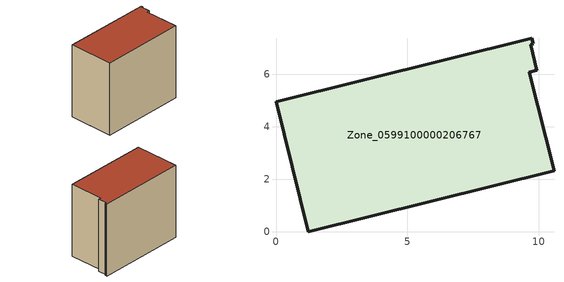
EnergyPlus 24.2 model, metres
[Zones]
Zone_0599100000206767
 floor ground (C_G): 0,4.94 9.74,7.36 9.79,7.15 9.69,7.12 9.93,6.14 9.64,6.07 10.58,2.32 1.23,0 z0
 wall outside (C_F): 1.23,0 10.58,2.32 9.64,6.07 9.93,6.14 9.69,7.12 9.79,7.15 9.74,7.36 0,4.94 1.23,0 z0:8.36
 roof outside (C_R): 9.74,7.36 0,4.94 1.23,0 10.58,2.32 9.64,6.07 9.93,6.14 9.69,7.12 9.79,7.15 z8.36
[BUILDING]
Pand.0599100000206767: North Axis=0; Terrain=City; Loads Convergence Tolerance Value=0.04; Temperature Convergence Tolerance Value=0.4; Solar Distribution=FullExterior; Maximum Number of Warmup Days=25; Minimum Number of Warmup Days=1
[Site:Location]
Rotterdam.The.Hague.AP_ZH_NLD Design_Conditions: Latitude=51.96; Longitude=4.45; Time Zone=1; Elevation=-4.5
[SITE:GROUNDTEMPERATURE:BUILDINGSURFACE]
18, 18, 18, 18, 18, 18, 18, 18, 18, 18, 18, 18
[MATERIAL] Thermal Absorptance=0.9; Solar Absorptance=0.7; Visible Absorptance=0.7
Name | Roughness | Thickness | Conductivity | Density | Specific Heat
G.TI.1975-1991 | MediumSmooth | 0.15 | 0.288461 | 540 | 1210
F.TI.1975-1991 | Rough | 0.3 | 0.230769 | 1920 | 840
R.TI.1975-1991 | MediumRough | 0.2 | 0.153846 | 1500 | 1000
[CONSTRUCTION]
C_G: G.TI.1975-1991
C_F: F.TI.1975-1991
C_R: R.TI.1975-1991
[ZONE]
Zone_0599100000206767: Type=1; Multiplier=1; Ceiling Height=Autocalculate; Volume=Autocalculate; Floor Area=autocalculate; Part of Total Floor Area=Yes
[ZONEINFILTRATION:DESIGNFLOWRATE]
Infil_Zone_0599100000206767: Zone or ZoneList or Space or SpaceList=Zone_0599100000206767; Schedule=AlwaysOn; Design Flow Rate Calculation Method=Flow/Area; Flow Rate per Floor Area=0.003; Constant Term Coefficient=1; Temperature Term Coefficient=0; Velocity Term Coefficient=0; Velocity Squared Term Coefficient=0
[HVACTEMPLATE:ZONE:IDEALLOADSAIRSYSTEM]
Zone_0599100000206767: Maximum Heating Supply Air Temperature=50; Minimum Cooling Supply Air Temperature=13; Maximum Heating Supply Air Humidity Ratio=0.0156; Minimum Cooling Supply Air Humidity Ratio=0.0077; Heating Limit=NoLimit; Cooling Limit=NoLimit; Dehumidification Control Type=ConstantSensibleHeatRatio; Cooling Sensible Heat Ratio=0.7; Dehumidification Setpoint=60; Humidification Control Type=None; Humidification Setpoint=30; Outdoor Air Method=None; Outdoor Air Flow Rate per Person=0.00944; Outdoor Air Flow Rate per Zone Floor Area=0; Outdoor Air Flow Rate per Zone=0; Demand Controlled Ventilation Type=None; Outdoor Air Economizer Type=NoEconomizer; Heat Recovery Type=None; Sensible Heat Recovery Effectiveness=0.7; Latent Heat Recovery Effectiveness=0.65
[ZONECONTROL:THERMOSTAT]
ThermostatControl_Zone_0599100000206767: Zone or ZoneList=Zone_0599100000206767; Control Type Schedule=DualSetpointControlType; Control 1=Thermostat_Zone_0599100000206767; Temperature Difference Between Cutout And Setpoint=0
[THERMOSTATSETPOINT:DUALSETPOINT]
Thermostat_Zone_0599100000206767: Heating Setpoint Temperature Schedule=HeatingSetpoint_Zone_0599100000206767; Cooling Setpoint Temperature Schedule=CoolingSetpoint_Zone_0599100000206767
[SCHEDULE:COMPACT]
HeatingSetpoint_Zone_0599100000206767: Through: 12/31, For: AllDays, Until: 24:00, 21
CoolingSetpoint_Zone_0599100000206767: Through: 12/31, For: AllDays, Until: 24:00, 24
DualSetpointControlType: Through: 12/31, For: AllDays, Until: 24:00, 4
AlwaysOn: Through: 12/31, For: AllDays, Until: 24:00, 1
